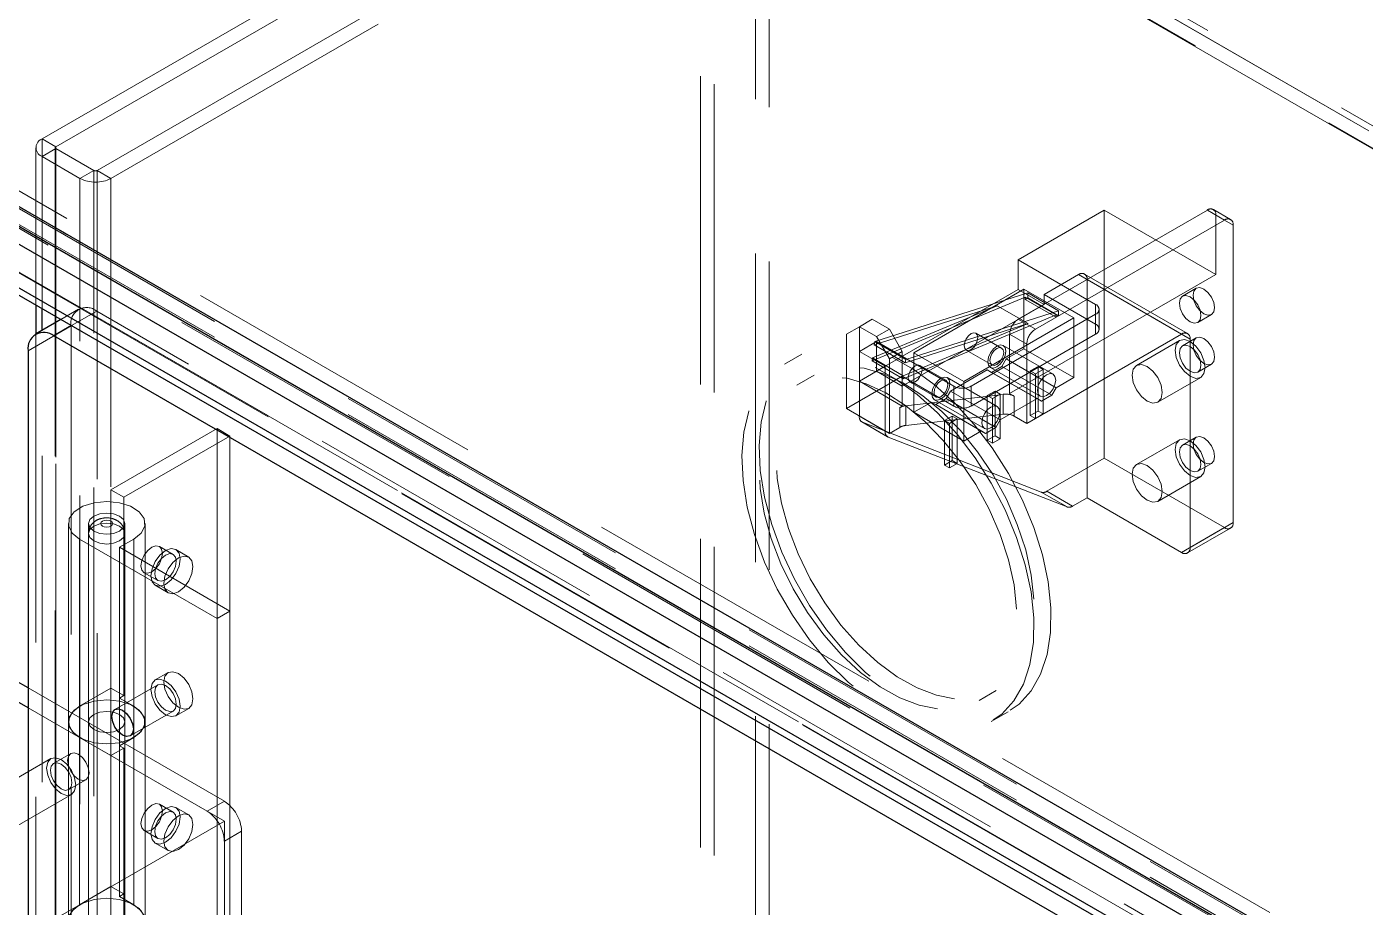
# Model space of a CAD drawing. Header units: millimetres. Extents: x 108 to 5832, y 144 to 4056.
# Drawn here: x 4490.5 to 4600.6, y 3285.4 to 3357.9 of the extents above; entities that cross this region are included whole.
import ezdxf

# ---------------------------------------------------------------- set-up
doc = ezdxf.new("R2010")
doc.units = ezdxf.units.MM
doc.header["$LTSCALE"] = 20
doc.linetypes.add('HIDDEN', pattern=[1.905, 1.27, -0.635])

msp = doc.modelspace()

# ---------------------------------------------------------------- linework, layer by layer
at = {"color": 1, "linetype": 'HIDDEN', "lineweight": 18}
for p, q in [((4116.05, 3629.24), (5279.51, 2957.59)), ((5280.59, 2957.57), (4116.77, 3629.43)), ((4116.97, 3628.71), (5281.15, 2956.65)), ((4115.83, 3628.06), (5280.01, 2955.99)), ((5279.51, 2956.28), (4116.05, 3627.93)), ((5279.56, 2956.33), (4116.23, 3627.9)), ((4054.96, 3593.97), (5218.42, 2922.32)), ((4054.96, 3592.67), (5218.42, 2921.01)), ((5218.14, 2920.85), (4054.96, 3592.34)), ((5219.69, 2923.05), (4065.28, 3589.48)), ((5219.69, 2921.75), (4065.28, 3588.17)), ((4059.34, 3586.22), (5213.75, 2919.79)), ((4059.38, 3586.12), (5213.8, 2919.7)), ((5213.9, 2919.71), (4059.48, 3586.13)), ((4059.48, 3584.83), (5213.9, 2918.4)), ((4545.9, 3379.95), (4491.73, 3348.69)), ((4545.9, 3252.25), (4545.9, 3379.95)), ((4547.03, 3379.3), (4492.86, 3348.03)), ((4547.03, 3251.59), (4547.03, 3379.3)), ((4496.26, 3346.07), (4550.42, 3377.34)), ((4497.39, 3345.42), (4551.55, 3376.69)), ((4550.42, 3377.34), (4550.42, 3249.63)), ((4551.55, 3376.69), (4551.55, 3248.98)), ((4491.2, 3347.95), (4491.2, 3334.99)), ((4491.73, 3220.98), (4491.73, 3348.69)), ((4492.86, 3348.03), (4491.73, 3348.69)), ((4492.86, 3347.87), (4491.73, 3347.22)), ((4492.81, 3347.95), (4492.81, 3220.24)), ((4492.86, 3220.33), (4492.86, 3348.03)), ((4495.97, 3346.07), (4492.86, 3347.87)), ((4492.86, 3347.87), (4492.86, 3220.16)), ((4494.84, 3345.42), (4491.73, 3347.22)), ((4491.73, 3334.69), (4491.73, 3347.22)), ((4495.97, 3346.07), (4494.84, 3345.42)), ((4494.84, 3217.71), (4494.84, 3345.42)), ((4495.97, 3218.37), (4495.97, 3346.07)), ((4496.26, 3346.07), (4497.39, 3345.42)), ((4496.26, 3346.07), (4496.26, 3218.37)), ((4497.39, 3345.42), (4497.39, 3297.9)), ((4587.62, 3342.81), (4572.06, 3333.82)), ((4579.13, 3342.8), (4572.06, 3338.72)), ((4579.13, 3342.8), (4588.32, 3337.5)), ((4579.13, 3342.8), (4579.13, 3322.39)), ((4589.03, 3341.99), (4587.62, 3342.81)), ((4589.53, 3342.04), (4588.12, 3342.85)), ((4588.32, 3342.4), (4589.74, 3341.58)), ((4588.32, 3337.5), (4588.32, 3342.4)), ((4573.47, 3333.01), (4589.03, 3341.99)), ((4589.74, 3341.58), (4589.74, 3317.08)), ((4578.42, 3335.05), (4572.06, 3338.72)), ((4572.06, 3336.27), (4572.06, 3338.72)), ((4588.32, 3337.5), (4571.35, 3327.7)), ((4577.01, 3337.5), (4574.18, 3335.86)), ((4577.01, 3337.5), (4585.49, 3332.6)), ((4585.99, 3332.65), (4577.51, 3337.55)), ((4577.72, 3319.12), (4577.72, 3337.09)), ((4586.2, 3332.19), (4577.72, 3337.09)), ((4572.63, 3335.65), (4560.03, 3330.39)), ((4560.25, 3331.99), (4572.84, 3335.99)), ((4572.06, 3336.27), (4560.39, 3329.54)), ((4563.47, 3331.07), (4572.52, 3336.29)), ((4574.18, 3335.05), (4572.06, 3336.27)), ((4572.52, 3336.29), (4576.62, 3333.93)), ((4572.52, 3336.29), (4572.52, 3331.39)), ((4572.63, 3335.46), (4572.63, 3335.65)), ((4572.63, 3335.65), (4575.17, 3334.18)), ((4572.84, 3335.58), (4572.63, 3335.46)), ((4572.84, 3335.99), (4575.38, 3334.52)), ((4572.84, 3335.99), (4572.84, 3335.58)), ((4572.84, 3335.58), (4575.38, 3334.11)), ((4574.18, 3335.05), (4574.18, 3335.86)), ((4578.42, 3333.42), (4574.18, 3335.86)), ((4586.71, 3336.38), (4585.58, 3335.72)), ((4494.72, 3334.65), (4493.26, 3333.8)), ((4496.22, 3334.5), (4494.14, 3333.3)), ((4668.76, 3234.9), (4496.22, 3334.5)), ((4560.06, 3330.65), (4570.32, 3334.94)), ((4570.32, 3334.94), (4560.2, 3331.72)), ((4574.18, 3335.05), (4562.51, 3328.31)), ((4562.8, 3330.52), (4575.38, 3334.52)), ((4572.87, 3333.47), (4570.32, 3334.94)), ((4572.63, 3335.46), (4575.17, 3333.99)), ((4575.38, 3334.52), (4575.38, 3334.11)), ((4578.42, 3333.42), (4578.42, 3335.05)), ((4578.72, 3333.01), (4578.72, 3334.64)), ((4560.04, 3333.82), (4558.98, 3333.21)), ((4558.98, 3333.21), (4560.04, 3333.82)), ((4561.45, 3333.01), (4560.04, 3333.82)), ((4575.17, 3334.18), (4562.58, 3328.92)), ((4562.6, 3329.18), (4572.87, 3333.47)), ((4572.87, 3333.47), (4562.75, 3330.25)), ((4567.57, 3328.7), (4576.62, 3333.93)), ((4568.17, 3328.31), (4578.42, 3334.23)), ((4572.06, 3333.82), (4573.47, 3333.01)), ((4575.17, 3333.99), (4575.17, 3334.18)), ((4575.38, 3334.11), (4575.17, 3333.99)), ((4576.62, 3333.93), (4576.62, 3329.03)), ((4578.42, 3334.23), (4578.42, 3332.6)), ((4586.83, 3333.56), (4587.96, 3334.21)), ((4490.57, 3331.23), (4494.1, 3333.27)), ((4491.2, 3332.62), (4491.2, 3220.24)), ((4491.73, 3219.51), (4491.73, 3332.92)), ((4494.1, 3333.27), (4494.1, 3217.33)), ((4558.98, 3333.21), (4557.92, 3332.6)), ((4557.92, 3332.6), (4558.98, 3333.21)), ((4557.92, 3332.6), (4557.92, 3326.48)), ((4558.98, 3333.21), (4560.39, 3332.4)), ((4558.98, 3333.21), (4558.98, 3328.72)), ((4560.39, 3332.4), (4561.45, 3333.01)), ((4561.45, 3330.56), (4560.39, 3332.4)), ((4561.45, 3333.01), (4562.51, 3331.17)), ((4568.17, 3326.68), (4578.42, 3332.6)), ((4570.69, 3331.45), (4568.57, 3332.68)), ((4572.77, 3331.78), (4571.35, 3332.6)), ((4571.35, 3327.7), (4571.35, 3332.6)), ((4585.49, 3332.6), (4572.77, 3325.25)), ((4586.71, 3332.29), (4585.58, 3331.64)), ((4586.2, 3315.04), (4586.2, 3332.19)), ((4560.39, 3331.99), (4558.98, 3331.17)), ((4561.1, 3329.95), (4558.98, 3331.17)), ((4560.2, 3331.72), (4560.25, 3331.99)), ((4560.2, 3331.72), (4562.75, 3330.25)), ((4560.25, 3331.99), (4562.8, 3330.52)), ((4560.39, 3331.99), (4566.76, 3328.31)), ((4560.39, 3329.54), (4560.39, 3331.99)), ((4562.51, 3331.17), (4561.45, 3330.56)), ((4562.51, 3331.17), (4562.51, 3326.68)), ((4567.77, 3331.29), (4569.89, 3330.07)), ((4574.92, 3329.3), (4570.82, 3331.67)), ((4572.52, 3331.39), (4571.07, 3330.56)), ((4572.52, 3331.39), (4576.62, 3329.03)), ((4572.77, 3325.25), (4572.77, 3331.78)), ((4585.33, 3332.07), (4581.79, 3330.03)), ((4554.25, 3330.96), (4552.83, 3330.14)), ((4560.03, 3330.39), (4560.06, 3330.65)), ((4560.03, 3330.39), (4562.58, 3328.92)), ((4560.06, 3330.65), (4562.6, 3329.18)), ((4561.45, 3330.56), (4561.45, 3324.43)), ((4562.75, 3330.25), (4562.8, 3330.52)), ((4563.47, 3331.07), (4567.57, 3328.7)), ((4563.47, 3326.17), (4563.47, 3331.07)), ((4566.1, 3328.8), (4563.97, 3330.03)), ((4571.07, 3330.56), (4570.72, 3329.94)), ((4575.17, 3328.19), (4571.07, 3330.56)), ((4586.83, 3329.47), (4587.96, 3330.13)), ((4555.25, 3329.23), (4553.83, 3328.41)), ((4558.98, 3328.72), (4561.1, 3329.95)), ((4560.39, 3329.54), (4562.51, 3328.31)), ((4561.1, 3329.95), (4561.1, 3328.31)), ((4562.51, 3329.13), (4561.1, 3328.31)), ((4562.51, 3329.13), (4566.76, 3326.68)), ((4562.58, 3328.92), (4562.6, 3329.18)), ((4570.32, 3326.65), (4566.22, 3329.02)), ((4569.51, 3329.66), (4566.47, 3327.9)), ((4573.62, 3327.29), (4569.51, 3329.66)), ((4569.87, 3329.45), (4569.51, 3329.66)), ((4569.77, 3329.85), (4573.87, 3327.48)), ((4570.72, 3329.94), (4569.87, 3329.45)), ((4573.97, 3327.09), (4569.87, 3329.45)), ((4574.82, 3327.58), (4570.72, 3329.94)), ((4573.05, 3329.58), (4573.69, 3329.94)), ((4573.05, 3325.9), (4573.05, 3329.58)), ((4573.05, 3329.58), (4573.47, 3329.33)), ((4573.47, 3329.33), (4574.11, 3329.7)), ((4573.47, 3325.66), (4573.47, 3329.33)), ((4573.69, 3329.94), (4573.69, 3326.27)), ((4573.69, 3329.94), (4574.11, 3329.7)), ((4574.11, 3329.7), (4574.11, 3326.03)), ((4576.62, 3329.03), (4575.17, 3328.19)), ((4583.54, 3327), (4587.08, 3329.04)), ((4561.1, 3328.31), (4557.92, 3326.48)), ((4562.51, 3326.68), (4558.98, 3328.72)), ((4558.98, 3328.72), (4558.98, 3325.84)), ((4561.1, 3324.61), (4561.1, 3328.31)), ((4563.17, 3328.64), (4565.3, 3327.42)), ((4566.47, 3327.9), (4566.12, 3327.29)), ((4570.57, 3325.54), (4566.47, 3327.9)), ((4566.76, 3328.31), (4566.76, 3326.68)), ((4567.57, 3323.8), (4567.57, 3328.7)), ((4568.17, 3326.68), (4568.17, 3328.31)), ((4569.51, 3327.54), (4570.15, 3327.9)), ((4570.15, 3327.9), (4570.15, 3324.23)), ((4570.15, 3327.9), (4570.57, 3327.66)), ((4575.17, 3328.19), (4574.82, 3327.58)), ((4562.3, 3326.56), (4562.51, 3326.68)), ((4562.81, 3326.71), (4570.83, 3327.64)), ((4562.81, 3326.71), (4562.81, 3325.08)), ((4564.92, 3327.01), (4563.47, 3326.17)), ((4569.02, 3324.64), (4564.92, 3327.01)), ((4565.27, 3326.8), (4564.92, 3327.01)), ((4565.17, 3327.2), (4569.27, 3324.83)), ((4566.12, 3327.29), (4565.27, 3326.8)), ((4569.37, 3324.43), (4565.27, 3326.8)), ((4570.22, 3324.92), (4566.12, 3327.29)), ((4569.51, 3323.86), (4569.51, 3327.54)), ((4569.51, 3327.54), (4569.94, 3327.29)), ((4569.94, 3327.29), (4570.57, 3327.66)), ((4569.94, 3323.62), (4569.94, 3327.29)), ((4570.57, 3327.66), (4570.57, 3323.98)), ((4573.62, 3327.29), (4570.57, 3325.54)), ((4570.83, 3326.01), (4570.83, 3327.64)), ((4571.35, 3327.7), (4571.73, 3327.48)), ((4571.73, 3327.48), (4571.73, 3325.85)), ((4573.97, 3327.09), (4573.62, 3327.29)), ((4574.82, 3327.58), (4573.97, 3327.09)), ((4557.92, 3326.48), (4561.45, 3324.43)), ((4558.98, 3325.84), (4561.1, 3324.61)), ((4562.3, 3324.92), (4562.3, 3326.56)), ((4570.83, 3326.01), (4562.81, 3325.08)), ((4563.47, 3326.17), (4567.57, 3323.8)), ((4565.98, 3325.5), (4566.61, 3325.86)), ((4566.4, 3325.25), (4567.04, 3325.62)), ((4566.61, 3325.86), (4566.61, 3322.19)), ((4566.61, 3325.86), (4567.04, 3325.62)), ((4567.04, 3325.62), (4567.04, 3321.94)), ((4572.77, 3325.25), (4571.73, 3325.85)), ((4573.69, 3326.27), (4573.05, 3325.9)), ((4573.05, 3325.9), (4573.47, 3325.66)), ((4574.11, 3326.03), (4573.47, 3325.66)), ((4573.69, 3326.27), (4574.11, 3326.03)), ((4506.12, 3324.82), (4497.39, 3319.78)), ((4506.12, 3324.82), (4507.18, 3324.21)), ((4506.12, 3309.19), (4506.12, 3324.82)), ((4559.19, 3325.38), (4561.31, 3324.15)), ((4561.35, 3324.13), (4559.23, 3325.36)), ((4573.95, 3319.59), (4559.23, 3325.36)), ((4562.3, 3324.92), (4561.45, 3324.43)), ((4565.98, 3321.82), (4565.98, 3325.5)), ((4565.98, 3325.5), (4566.4, 3325.25)), ((4566.4, 3321.58), (4566.4, 3325.25)), ((4569.02, 3324.64), (4567.57, 3323.8)), ((4569.37, 3324.43), (4569.02, 3324.64)), ((4570.22, 3324.92), (4569.37, 3324.43)), ((4570.57, 3325.54), (4570.22, 3324.92)), ((4507.18, 3324.21), (4498.45, 3319.17)), ((4507.18, 3309.8), (4507.18, 3324.21)), ((4576.07, 3318.37), (4561.35, 3324.13)), ((4570.15, 3324.23), (4569.51, 3323.86)), ((4569.51, 3323.86), (4569.94, 3323.62)), ((4570.57, 3323.98), (4569.94, 3323.62)), ((4570.15, 3324.23), (4570.57, 3323.98)), ((4585.33, 3323.91), (4581.79, 3321.87)), ((4586.71, 3324.13), (4585.58, 3323.47)), ((4579.13, 3322.39), (4574.4, 3319.66)), ((4579.13, 3322.39), (4589.03, 3316.68)), ((4566.61, 3322.19), (4565.98, 3321.82)), ((4565.98, 3321.82), (4566.4, 3321.58)), ((4567.04, 3321.94), (4566.4, 3321.58)), ((4566.61, 3322.19), (4567.04, 3321.94)), ((4586.83, 3321.31), (4587.96, 3321.96)), ((4583.54, 3318.83), (4587.08, 3320.88)), ((4497.39, 3319.78), (4498.45, 3319.17)), ((4497.39, 3319.78), (4497.39, 3303.45)), ((4498.45, 3319.17), (4498.45, 3302.84)), ((4573.95, 3319.59), (4576.07, 3318.37)), ((4576.53, 3318.44), (4574.4, 3319.66)), ((4576.53, 3318.44), (4577.72, 3319.12)), ((4577.72, 3319.12), (4585.49, 3314.63)), ((4493.89, 3317), (4493.89, 3300.67)), ((4495.54, 3317), (4495.54, 3300.67)), ((4498.54, 3300.67), (4498.54, 3317)), ((4500.19, 3300.67), (4500.19, 3317)), ((4586.2, 3315.04), (4589.74, 3317.08)), ((4494.81, 3299.39), (4494.81, 3315.72)), ((4494.81, 3315.72), (4506.12, 3309.19)), ((4495.54, 3316.19), (4495.54, 3236.17)), ((4498.1, 3315.05), (4499.26, 3315.72)), ((4498.54, 3236.17), (4498.54, 3316.19)), ((4499.26, 3315.72), (4499.26, 3299.39)), ((4589.03, 3316.68), (4585.49, 3314.63)), ((4585.99, 3314.59), (4589.53, 3316.63)), ((4498.1, 3315.05), (4507.18, 3309.8)), ((4498.1, 3298.71), (4498.1, 3315.05)), ((4502.5, 3314.47), (4501.37, 3315.13)), ((4503.79, 3314.25), (4502.73, 3314.86)), ((4500.12, 3312.96), (4501.25, 3312.31)), ((4501.03, 3311.92), (4502.09, 3311.31)), ((4506.12, 3309.19), (4507.18, 3309.8)), ((4506.12, 3309.19), (4506.12, 3227.53)), ((4507.18, 3309.8), (4507.18, 3228.15)), ((4502.09, 3304.74), (4501.03, 3304.13)), ((4501.25, 3303.74), (4497.72, 3301.7)), ((4506.72, 3294.14), (4490.57, 3303.47)), ((4497.39, 3303.45), (4494.81, 3301.96)), ((4497.39, 3303.45), (4498.45, 3302.84)), ((4498.45, 3302.84), (4498.1, 3302.63)), ((4498.1, 3302.63), (4499.26, 3301.96)), ((4568.83, 3302.43), (4570.24, 3303.25)), ((4506.72, 3292.51), (4490.57, 3301.83)), ((4505.31, 3293.32), (4490.57, 3301.83)), ((4494.81, 3301.96), (4494.81, 3285.63)), ((4498.97, 3299.53), (4502.5, 3301.57)), ((4499.26, 3285.63), (4499.26, 3301.96)), ((4502.73, 3301.18), (4503.79, 3301.79)), ((4569.83, 3300.7), (4571.24, 3301.51)), ((4493.89, 3300.67), (4493.89, 3284.34)), ((4495.54, 3300.67), (4495.54, 3284.34)), ((4498.54, 3284.34), (4498.54, 3300.67)), ((4500.19, 3284.34), (4500.19, 3300.67)), ((4497.39, 3297.9), (4494.81, 3299.39)), ((4498.1, 3298.71), (4499.26, 3299.39)), ((4494.08, 3298.08), (4492.66, 3297.26)), ((4497.39, 3297.9), (4498.45, 3298.51)), ((4498.45, 3298.51), (4498.1, 3298.71)), ((4498.1, 3298.71), (4498.1, 3286.3)), ((4498.45, 3282.18), (4498.45, 3298.51)), ((4492.44, 3297.65), (4477.16, 3288.83)), ((4497.39, 3281.57), (4497.39, 3297.9)), ((4493.91, 3295.1), (4495.33, 3295.91)), ((4478.86, 3285.89), (4494.14, 3294.71)), ((4502.5, 3293.24), (4501.37, 3293.9)), ((4503.79, 3293.02), (4502.73, 3293.63)), ((4505.31, 3293.32), (4506.72, 3294.14)), ((4490.57, 3283.18), (4506.72, 3292.51)), ((4500.12, 3291.73), (4501.25, 3291.08)), ((4506.72, 3235.35), (4506.72, 3292.51)), ((4508.14, 3291.69), (4506.72, 3290.87)), ((4508.14, 3291.69), (4508.14, 3252.49)), ((4501.03, 3290.69), (4502.09, 3290.08)), ((4506.72, 3290.87), (4506.72, 3251.68)), ((4494.81, 3285.63), (4497.39, 3287.12)), ((4497.39, 3287.12), (4498.45, 3286.51)), ((4498.1, 3286.3), (4498.45, 3286.51)), ((4498.1, 3286.3), (4499.26, 3285.63))]:
    msp.add_line(p, q, dxfattribs=at)
at = {"color": 7, "linetype": 'Continuous', "lineweight": 25}
for p, q in [((4053.47, 3595), (5217.37, 2923.09)), ((4053.47, 3593.36), (5217.37, 2921.46)), ((4300.95, 3444.82), (5213, 2918.31)), ((4491.2, 3334.99), (4491.2, 3332.62)), ((4493.26, 3333.8), (4491.19, 3332.61)), ((4665.22, 3232.86), (4492.69, 3332.46)), ((4490.57, 3331.23), (4490.57, 3215.28)), ((4490.57, 3303.47), (4488.44, 3304.69)), ((4490.57, 3301.83), (4488.44, 3303.06))]:
    msp.add_line(p, q, dxfattribs=at)
at = {"color": 8, "linetype": 'Continuous', "lineweight": 25}
for p, q in [((4300.95, 3449.03), (5217.01, 2920.2)), ((4300.95, 3445.43), (5212.62, 2919.13)), ((4491.73, 3332.92), (4491.73, 3334.69)), ((4494.14, 3333.3), (4492.69, 3332.46))]:
    msp.add_line(p, q, dxfattribs=at)
at = {"color": 1, "linetype": 'HIDDEN', "lineweight": 18, "flags": 128}
for points in [[(4587.09, 3334.13), (4587.02, 3334.56), (4586.83, 3335), (4586.54, 3335.39), (4586.2, 3335.66), (4585.86, 3335.78), (4585.58, 3335.72), (4585.39, 3335.5), (4585.32, 3335.15), (4585.39, 3334.72), (4585.58, 3334.28), (4585.86, 3333.89), (4586.2, 3333.62), (4586.54, 3333.5), (4586.83, 3333.56), (4587.02, 3333.78), (4587.09, 3334.13)], [(4588.22, 3334.78), (4588.15, 3335.21), (4587.96, 3335.65), (4587.67, 3336.04), (4587.33, 3336.31), (4586.99, 3336.43), (4586.71, 3336.38), (4586.52, 3336.15), (4586.45, 3335.8), (4586.52, 3335.37), (4586.71, 3334.93), (4586.99, 3334.54), (4587.33, 3334.27), (4587.67, 3334.15), (4587.96, 3334.21), (4588.15, 3334.43), (4588.22, 3334.78)], [(4567.6, 3331.66), (4567.65, 3331.93), (4567.77, 3332.22), (4567.95, 3332.46), (4568.17, 3332.64), (4568.39, 3332.71), (4568.57, 3332.68), (4568.69, 3332.54), (4568.74, 3332.31), (4568.69, 3332.04), (4568.57, 3331.76), (4568.39, 3331.51), (4568.17, 3331.33), (4567.95, 3331.26), (4567.77, 3331.29), (4567.65, 3331.43), (4567.6, 3331.66)], [(4588.22, 3330.7), (4588.15, 3331.13), (4587.96, 3331.57), (4587.67, 3331.96), (4587.33, 3332.23), (4586.99, 3332.35), (4586.71, 3332.29), (4586.52, 3332.07), (4586.45, 3331.72), (4586.52, 3331.29), (4586.71, 3330.85), (4586.99, 3330.46), (4587.33, 3330.19), (4587.67, 3330.07), (4587.96, 3330.13), (4588.15, 3330.35), (4588.22, 3330.7)], [(4574.75, 3310.06), (4574.53, 3312.2), (4574.05, 3314.43), (4573.34, 3316.69), (4572.4, 3318.94), (4571.25, 3321.14), (4569.92, 3323.23), (4568.44, 3325.17), (4566.84, 3326.93), (4565.15, 3328.45), (4563.41, 3329.71), (4561.65, 3330.69), (4559.92, 3331.36), (4558.25, 3331.71), (4556.68, 3331.72), (4555.23, 3331.41), (4553.94, 3330.77), (4552.85, 3329.83), (4551.96, 3328.59), (4551.3, 3327.09), (4550.89, 3325.36), (4550.73, 3323.43), (4550.82, 3321.36), (4551.17, 3319.17), (4551.77, 3316.92), (4552.6, 3314.65), (4553.64, 3312.42), (4554.88, 3310.27), (4556.29, 3308.25), (4557.84, 3306.4), (4559.49, 3304.75), (4561.21, 3303.36), (4562.96, 3302.23), (4564.71, 3301.41), (4566.41, 3300.9), (4568.04, 3300.72), (4569.56, 3300.87), (4570.93, 3301.34), (4572.12, 3302.14), (4573.12, 3303.23), (4573.89, 3304.6), (4574.43, 3306.22), (4574.72, 3308.05), (4574.75, 3310.06)], [(4569.55, 3330.33), (4569.61, 3330.69), (4569.77, 3331.06), (4570.01, 3331.39), (4570.29, 3331.62), (4570.58, 3331.72), (4570.82, 3331.67), (4570.98, 3331.49), (4571.03, 3331.19), (4570.98, 3330.83), (4570.82, 3330.46), (4570.58, 3330.13), (4570.29, 3329.9), (4570.01, 3329.81), (4569.77, 3329.85), (4569.61, 3330.04), (4569.55, 3330.33)], [(4570.86, 3331.09), (4570.81, 3331.31), (4570.69, 3331.45), (4570.51, 3331.49), (4570.29, 3331.41), (4570.08, 3331.24), (4569.89, 3330.99), (4569.77, 3330.71), (4569.73, 3330.43), (4569.77, 3330.21), (4569.89, 3330.07), (4570.08, 3330.03), (4570.29, 3330.11), (4570.51, 3330.28), (4570.69, 3330.53), (4570.81, 3330.81), (4570.86, 3331.09)], [(4587.44, 3329.84), (4587.34, 3330.44), (4587.08, 3331.06), (4586.68, 3331.6), (4586.2, 3331.99), (4585.73, 3332.15), (4585.33, 3332.07), (4585.06, 3331.76), (4584.96, 3331.27), (4585.06, 3330.67), (4585.33, 3330.05), (4585.73, 3329.51), (4586.2, 3329.13), (4586.68, 3328.96), (4587.08, 3329.04), (4587.34, 3329.35), (4587.44, 3329.84)], [(4587.09, 3330.05), (4587.02, 3330.48), (4586.83, 3330.92), (4586.54, 3331.3), (4586.2, 3331.58), (4585.86, 3331.69), (4585.58, 3331.64), (4585.39, 3331.42), (4585.32, 3331.07), (4585.39, 3330.64), (4585.58, 3330.2), (4585.86, 3329.81), (4586.2, 3329.54), (4586.54, 3329.42), (4586.83, 3329.47), (4587.02, 3329.69), (4587.09, 3330.05)], [(4573.33, 3309.25), (4573.11, 3311.38), (4572.64, 3313.61), (4571.92, 3315.87), (4570.98, 3318.13), (4569.83, 3320.32), (4568.51, 3322.41), (4567.03, 3324.36), (4565.42, 3326.11), (4563.73, 3327.63), (4561.99, 3328.9), (4560.24, 3329.87), (4558.51, 3330.54), (4556.84, 3330.89), (4555.26, 3330.91), (4553.82, 3330.59), (4552.53, 3329.96), (4551.43, 3329.01), (4550.54, 3327.77), (4549.89, 3326.27), (4549.47, 3324.54), (4549.31, 3322.62), (4549.41, 3320.54), (4549.76, 3318.35), (4550.35, 3316.1), (4551.18, 3313.84), (4552.23, 3311.61), (4553.47, 3309.46), (4554.88, 3307.43), (4556.42, 3305.58), (4558.07, 3303.94), (4559.79, 3302.54), (4561.55, 3301.42), (4563.29, 3300.59), (4565, 3300.08), (4566.63, 3299.9), (4568.14, 3300.05), (4569.51, 3300.53), (4570.71, 3301.32), (4571.7, 3302.41), (4572.48, 3303.79), (4573.01, 3305.41), (4573.3, 3307.24), (4573.33, 3309.25)], [(4563.01, 3329.01), (4563.05, 3329.28), (4563.17, 3329.56), (4563.36, 3329.81), (4563.57, 3329.99), (4563.79, 3330.06), (4563.97, 3330.03), (4564.1, 3329.88), (4564.14, 3329.66), (4564.1, 3329.38), (4563.97, 3329.1), (4563.79, 3328.85), (4563.57, 3328.68), (4563.36, 3328.6), (4563.17, 3328.64), (4563.05, 3328.78), (4563.01, 3329.01)], [(4583.9, 3327.8), (4583.81, 3328.4), (4583.54, 3329.02), (4583.14, 3329.56), (4582.67, 3329.94), (4582.19, 3330.11), (4581.79, 3330.03), (4581.52, 3329.72), (4581.43, 3329.23), (4581.52, 3328.63), (4581.79, 3328.01), (4582.19, 3327.47), (4582.67, 3327.09), (4583.14, 3326.92), (4583.54, 3327), (4583.81, 3327.31), (4583.9, 3327.8)], [(4571.92, 3309.97), (4571.71, 3311.95), (4571.25, 3314.02), (4570.57, 3316.11), (4569.66, 3318.19), (4568.56, 3320.21), (4567.29, 3322.11), (4565.88, 3323.85), (4564.37, 3325.4), (4562.78, 3326.72), (4561.16, 3327.76), (4559.54, 3328.52), (4557.97, 3328.98), (4556.47, 3329.11), (4555.09, 3328.93), (4553.85, 3328.42), (4552.79, 3327.62), (4551.93, 3326.52), (4551.29, 3325.17), (4550.89, 3323.59), (4550.73, 3321.81), (4550.82, 3319.89), (4551.15, 3317.86), (4551.72, 3315.78), (4552.52, 3313.68), (4553.53, 3311.63), (4554.71, 3309.67), (4556.06, 3307.84), (4557.52, 3306.19), (4559.08, 3304.75), (4560.69, 3303.56), (4562.31, 3302.66), (4563.91, 3302.05), (4565.45, 3301.75), (4566.9, 3301.78), (4568.21, 3302.13), (4569.36, 3302.78), (4570.33, 3303.74), (4571.08, 3304.96), (4571.6, 3306.44), (4571.89, 3308.12), (4571.92, 3309.97)], [(4573.34, 3310.79), (4573.12, 3312.77), (4572.67, 3314.83), (4571.98, 3316.93), (4571.08, 3319.01), (4569.98, 3321.02), (4568.71, 3322.92), (4567.3, 3324.67), (4565.78, 3326.22), (4564.2, 3327.53), (4562.57, 3328.58), (4560.96, 3329.34), (4559.38, 3329.79), (4557.89, 3329.93), (4556.5, 3329.74), (4555.27, 3329.24), (4554.21, 3328.43), (4553.35, 3327.34), (4552.71, 3325.99), (4552.3, 3324.4), (4552.14, 3322.63), (4552.23, 3320.71), (4552.56, 3318.68), (4553.14, 3316.59), (4553.94, 3314.5), (4554.94, 3312.45), (4556.13, 3310.48), (4557.47, 3308.65), (4558.94, 3307), (4560.49, 3305.57), (4562.1, 3304.38), (4563.73, 3303.47), (4565.33, 3302.87), (4566.87, 3302.57), (4568.31, 3302.6), (4569.62, 3302.94), (4570.78, 3303.6), (4571.74, 3304.55), (4572.49, 3305.78), (4573.02, 3307.25), (4573.3, 3308.93), (4573.34, 3310.79)], [(4564.95, 3327.68), (4565.01, 3328.04), (4565.17, 3328.41), (4565.41, 3328.74), (4565.7, 3328.97), (4565.98, 3329.06), (4566.22, 3329.02), (4566.38, 3328.83), (4566.44, 3328.54), (4566.38, 3328.18), (4566.22, 3327.8), (4565.98, 3327.48), (4565.7, 3327.25), (4565.41, 3327.15), (4565.17, 3327.2), (4565.01, 3327.38), (4564.95, 3327.68)], [(4573.65, 3327.97), (4573.71, 3328.33), (4573.87, 3328.7), (4574.11, 3329.02), (4574.39, 3329.25), (4574.68, 3329.35), (4574.92, 3329.3), (4575.08, 3329.12), (4575.14, 3328.82), (4575.08, 3328.46), (4574.92, 3328.09), (4574.68, 3327.77), (4574.39, 3327.54), (4574.11, 3327.44), (4573.87, 3327.48), (4573.71, 3327.67), (4573.65, 3327.97)], [(4566.26, 3328.43), (4566.22, 3328.66), (4566.1, 3328.8), (4565.91, 3328.84), (4565.7, 3328.76), (4565.48, 3328.59), (4565.3, 3328.34), (4565.17, 3328.06), (4565.13, 3327.78), (4565.17, 3327.56), (4565.3, 3327.42), (4565.48, 3327.38), (4565.7, 3327.45), (4565.91, 3327.63), (4566.1, 3327.88), (4566.22, 3328.16), (4566.26, 3328.43)], [(4569.05, 3325.31), (4569.11, 3325.67), (4569.27, 3326.04), (4569.51, 3326.37), (4569.8, 3326.6), (4570.08, 3326.7), (4570.32, 3326.65), (4570.48, 3326.46), (4570.54, 3326.17), (4570.48, 3325.81), (4570.32, 3325.44), (4570.08, 3325.11), (4569.8, 3324.88), (4569.51, 3324.78), (4569.27, 3324.83), (4569.11, 3325.02), (4569.05, 3325.31)], [(4587.44, 3321.68), (4587.34, 3322.28), (4587.08, 3322.9), (4586.68, 3323.44), (4586.2, 3323.82), (4585.73, 3323.98), (4585.33, 3323.91), (4585.06, 3323.6), (4584.96, 3323.11), (4585.06, 3322.5), (4585.33, 3321.89), (4585.73, 3321.34), (4586.2, 3320.96), (4586.68, 3320.8), (4587.08, 3320.88), (4587.34, 3321.18), (4587.44, 3321.68)], [(4587.09, 3321.88), (4587.02, 3322.31), (4586.83, 3322.75), (4586.54, 3323.14), (4586.2, 3323.41), (4585.86, 3323.53), (4585.58, 3323.47), (4585.39, 3323.25), (4585.32, 3322.9), (4585.39, 3322.47), (4585.58, 3322.03), (4585.86, 3321.64), (4586.2, 3321.37), (4586.54, 3321.25), (4586.83, 3321.31), (4587.02, 3321.53), (4587.09, 3321.88)], [(4588.22, 3322.53), (4588.15, 3322.96), (4587.96, 3323.41), (4587.67, 3323.79), (4587.33, 3324.07), (4586.99, 3324.18), (4586.71, 3324.13), (4586.52, 3323.91), (4586.45, 3323.55), (4586.52, 3323.13), (4586.71, 3322.68), (4586.99, 3322.3), (4587.33, 3322.02), (4587.67, 3321.91), (4587.96, 3321.96), (4588.15, 3322.18), (4588.22, 3322.53)], [(4583.9, 3319.64), (4583.81, 3320.24), (4583.54, 3320.86), (4583.14, 3321.4), (4582.67, 3321.78), (4582.19, 3321.94), (4581.79, 3321.87), (4581.52, 3321.56), (4581.43, 3321.06), (4581.52, 3320.46), (4581.79, 3319.85), (4582.19, 3319.3), (4582.67, 3318.92), (4583.14, 3318.76), (4583.54, 3318.83), (4583.81, 3319.14), (4583.9, 3319.64)], [(4494.81, 3315.72), (4494.2, 3316.22), (4493.91, 3316.8), (4493.96, 3317.41), (4494.37, 3317.97), (4495.07, 3318.43), (4496, 3318.72), (4497.04, 3318.82), (4498.08, 3318.72), (4499, 3318.43), (4499.7, 3317.97), (4500.11, 3317.41), (4500.17, 3316.8), (4499.87, 3316.22), (4499.26, 3315.72)], [(4495.97, 3317.62), (4495.65, 3317.34), (4495.54, 3317), (4495.65, 3316.67), (4495.97, 3316.39), (4496.46, 3316.2), (4497.04, 3316.14), (4497.61, 3316.2), (4498.1, 3316.39), (4498.42, 3316.67), (4498.54, 3317), (4498.42, 3317.34), (4498.1, 3317.62), (4497.61, 3317.8), (4497.04, 3317.87), (4496.46, 3317.8), (4495.97, 3317.62)], [(4498.1, 3316.8), (4498.42, 3316.52), (4498.54, 3316.19), (4498.42, 3315.86), (4498.1, 3315.58), (4497.61, 3315.39), (4497.04, 3315.32), (4496.46, 3315.39), (4495.97, 3315.58), (4495.65, 3315.86), (4495.54, 3316.19), (4495.65, 3316.52), (4495.97, 3316.8), (4496.46, 3316.99), (4497.04, 3317.05), (4497.61, 3316.99), (4498.1, 3316.8)], [(4497.39, 3316.8), (4497.23, 3316.74), (4497.04, 3316.72), (4496.84, 3316.74), (4496.68, 3316.8), (4496.57, 3316.89), (4496.54, 3317), (4496.57, 3317.11), (4496.68, 3317.21), (4496.84, 3317.27), (4497.04, 3317.29), (4497.23, 3317.27), (4497.39, 3317.21), (4497.5, 3317.11), (4497.54, 3317), (4497.5, 3316.89), (4497.39, 3316.8)], [(4501.63, 3314.55), (4501.56, 3314.91), (4501.37, 3315.13), (4501.09, 3315.18), (4500.75, 3315.06), (4500.41, 3314.79), (4500.12, 3314.4), (4499.93, 3313.96), (4499.86, 3313.53), (4499.93, 3313.18), (4500.12, 3312.96), (4500.41, 3312.91), (4500.75, 3313.02), (4501.09, 3313.3), (4501.37, 3313.68), (4501.56, 3314.12), (4501.63, 3314.55)], [(4500.68, 3312.7), (4500.77, 3313.28), (4501.03, 3313.88), (4501.42, 3314.41), (4501.88, 3314.78), (4502.34, 3314.94), (4502.73, 3314.86), (4502.99, 3314.56), (4503.08, 3314.08), (4502.99, 3313.5), (4502.73, 3312.9), (4502.34, 3312.37), (4501.88, 3312), (4501.42, 3311.84), (4501.03, 3311.92), (4500.77, 3312.22), (4500.68, 3312.7)], [(4501.88, 3314.41), (4501.54, 3314.14), (4501.25, 3313.75), (4501.06, 3313.31), (4501, 3312.88), (4501.06, 3312.53), (4501.25, 3312.31), (4501.54, 3312.25), (4501.88, 3312.37), (4502.22, 3312.64), (4502.5, 3313.03), (4502.7, 3313.47), (4502.76, 3313.9), (4502.7, 3314.25), (4502.5, 3314.47), (4502.22, 3314.53), (4501.88, 3314.41)], [(4501.74, 3312.08), (4501.83, 3312.67), (4502.09, 3313.27), (4502.48, 3313.79), (4502.94, 3314.17), (4503.4, 3314.33), (4503.79, 3314.25), (4504.05, 3313.95), (4504.14, 3313.47), (4504.05, 3312.89), (4503.79, 3312.29), (4503.4, 3311.76), (4502.94, 3311.39), (4502.48, 3311.23), (4502.09, 3311.31), (4501.83, 3311.61), (4501.74, 3312.08)], [(4504.14, 3302.57), (4504.05, 3303.16), (4503.79, 3303.76), (4503.4, 3304.28), (4502.94, 3304.66), (4502.48, 3304.81), (4502.09, 3304.74), (4501.83, 3304.44), (4501.74, 3303.96), (4501.83, 3303.38), (4502.09, 3302.78), (4502.48, 3302.25), (4502.94, 3301.88), (4503.4, 3301.72), (4503.79, 3301.79), (4504.05, 3302.09), (4504.14, 3302.57)], [(4503.08, 3301.96), (4502.99, 3302.54), (4502.73, 3303.15), (4502.34, 3303.67), (4501.88, 3304.04), (4501.42, 3304.2), (4501.03, 3304.13), (4500.77, 3303.83), (4500.68, 3303.35), (4500.77, 3302.76), (4501.03, 3302.16), (4501.42, 3301.64), (4501.88, 3301.27), (4502.34, 3301.11), (4502.73, 3301.18), (4502.99, 3301.48), (4503.08, 3301.96)], [(4501, 3303.16), (4501.06, 3303.52), (4501.25, 3303.74), (4501.54, 3303.79), (4501.88, 3303.68), (4502.22, 3303.4), (4502.5, 3303.02), (4502.7, 3302.57), (4502.76, 3302.14), (4502.7, 3301.79), (4502.5, 3301.57), (4502.22, 3301.52), (4501.88, 3301.63), (4501.54, 3301.91), (4501.25, 3302.29), (4501.06, 3302.74), (4501, 3303.16)], [(4499.26, 3299.39), (4499.87, 3299.88), (4500.17, 3300.47), (4500.11, 3301.08), (4499.7, 3301.64), (4499, 3302.1), (4498.08, 3302.39), (4497.04, 3302.49), (4496, 3302.39), (4495.07, 3302.1), (4494.37, 3301.64), (4493.96, 3301.08), (4493.91, 3300.47), (4494.2, 3299.88), (4494.81, 3299.39)], [(4499.26, 3301.96), (4499.87, 3301.46), (4500.17, 3300.88), (4500.11, 3300.27), (4499.7, 3299.71), (4499, 3299.25), (4498.08, 3298.96), (4497.04, 3298.86), (4496, 3298.96), (4495.07, 3299.25), (4494.37, 3299.71), (4493.96, 3300.27), (4493.91, 3300.88), (4494.2, 3301.46), (4494.81, 3301.96)], [(4495.97, 3301.29), (4496.46, 3301.47), (4497.04, 3301.54), (4497.61, 3301.47), (4498.1, 3301.29), (4498.42, 3301.01), (4498.54, 3300.67), (4498.42, 3300.34), (4498.1, 3300.06), (4497.61, 3299.87), (4497.04, 3299.81), (4496.46, 3299.87), (4495.97, 3300.06), (4495.65, 3300.34), (4495.54, 3300.67), (4495.65, 3301.01), (4495.97, 3301.29)], [(4498.1, 3301.29), (4497.61, 3301.47), (4497.04, 3301.54), (4496.46, 3301.47), (4495.97, 3301.29), (4495.65, 3301.01), (4495.54, 3300.67), (4495.65, 3300.34), (4495.97, 3300.06), (4496.46, 3299.87), (4497.04, 3299.81), (4497.61, 3299.87), (4498.1, 3300.06), (4498.42, 3300.34), (4498.54, 3300.67), (4498.42, 3301.01), (4498.1, 3301.29)], [(4493.82, 3297.5), (4493.89, 3297.86), (4494.08, 3298.08), (4494.36, 3298.13), (4494.7, 3298.02), (4495.04, 3297.74), (4495.33, 3297.36), (4495.52, 3296.91), (4495.59, 3296.48), (4495.52, 3296.13), (4495.33, 3295.91), (4495.04, 3295.86), (4494.7, 3295.97), (4494.36, 3296.25), (4494.08, 3296.63), (4493.89, 3297.08), (4493.82, 3297.5)], [(4493.29, 3294.79), (4493.75, 3294.63), (4494.14, 3294.71), (4494.4, 3295.01), (4494.49, 3295.48), (4494.4, 3296.07), (4494.14, 3296.67), (4493.75, 3297.2), (4493.29, 3297.57), (4492.83, 3297.73), (4492.44, 3297.65), (4492.18, 3297.35), (4492.09, 3296.87), (4492.18, 3296.29), (4492.44, 3295.69), (4492.83, 3295.16), (4493.29, 3294.79)], [(4494.17, 3295.67), (4494.1, 3296.1), (4493.91, 3296.54), (4493.63, 3296.93), (4493.29, 3297.2), (4492.95, 3297.32), (4492.66, 3297.26), (4492.47, 3297.04), (4492.4, 3296.69), (4492.47, 3296.26), (4492.66, 3295.82), (4492.95, 3295.43), (4493.29, 3295.16), (4493.63, 3295.04), (4493.91, 3295.1), (4494.1, 3295.32), (4494.17, 3295.67)], [(4501.63, 3293.32), (4501.56, 3293.68), (4501.37, 3293.9), (4501.09, 3293.95), (4500.75, 3293.83), (4500.41, 3293.56), (4500.12, 3293.17), (4499.93, 3292.73), (4499.86, 3292.3), (4499.93, 3291.95), (4500.12, 3291.73), (4500.41, 3291.68), (4500.75, 3291.79), (4501.09, 3292.07), (4501.37, 3292.45), (4501.56, 3292.89), (4501.63, 3293.32)], [(4500.68, 3291.47), (4500.77, 3292.05), (4501.03, 3292.65), (4501.42, 3293.18), (4501.88, 3293.55), (4502.34, 3293.71), (4502.73, 3293.63), (4502.99, 3293.33), (4503.08, 3292.85), (4502.99, 3292.27), (4502.73, 3291.67), (4502.34, 3291.14), (4501.88, 3290.77), (4501.42, 3290.61), (4501.03, 3290.69), (4500.77, 3290.99), (4500.68, 3291.47)], [(4501.88, 3293.18), (4501.54, 3292.91), (4501.25, 3292.52), (4501.06, 3292.08), (4501, 3291.65), (4501.06, 3291.3), (4501.25, 3291.08), (4501.54, 3291.02), (4501.88, 3291.14), (4502.22, 3291.41), (4502.5, 3291.8), (4502.7, 3292.24), (4502.76, 3292.67), (4502.7, 3293.02), (4502.5, 3293.24), (4502.22, 3293.3), (4501.88, 3293.18)], [(4501.74, 3290.85), (4501.83, 3291.44), (4502.09, 3292.04), (4502.48, 3292.56), (4502.94, 3292.94), (4503.4, 3293.1), (4503.79, 3293.02), (4504.05, 3292.72), (4504.14, 3292.24), (4504.05, 3291.66), (4503.79, 3291.06), (4503.4, 3290.53), (4502.94, 3290.16), (4502.48, 3290), (4502.09, 3290.08), (4501.83, 3290.38), (4501.74, 3290.85)], [(4494.81, 3283.06), (4494.2, 3283.55), (4493.91, 3284.14), (4493.96, 3284.75), (4494.37, 3285.31), (4495.07, 3285.76), (4496, 3286.06), (4497.04, 3286.16), (4498.08, 3286.06), (4499, 3285.76), (4499.7, 3285.31), (4500.11, 3284.75), (4500.17, 3284.14), (4499.87, 3283.55), (4499.26, 3283.06)], [(4494.81, 3285.63), (4494.2, 3285.13), (4493.91, 3284.55), (4493.96, 3283.94), (4494.37, 3283.38), (4495.07, 3282.92), (4496, 3282.63), (4497.04, 3282.52), (4498.08, 3282.63), (4499, 3282.92), (4499.7, 3283.38), (4500.11, 3283.94), (4500.17, 3284.55), (4499.87, 3285.13), (4499.26, 3285.63)]]:
    msp.add_lwpolyline(points, dxfattribs=at)
at = {"color": 7, "linetype": 'Continuous', "lineweight": 25, "flags": 128}
msp.add_lwpolyline([(4497.46, 3301.12), (4497.53, 3301.48), (4497.72, 3301.7), (4498.01, 3301.75), (4498.34, 3301.63), (4498.68, 3301.36), (4498.97, 3300.97), (4499.16, 3300.53), (4499.23, 3300.1), (4499.16, 3299.75), (4498.97, 3299.53), (4498.68, 3299.48), (4498.34, 3299.59), (4498.01, 3299.87), (4497.72, 3300.25), (4497.53, 3300.69), (4497.46, 3301.12)], dxfattribs=at)
at = {"color": 1, "linetype": 'HIDDEN', "lineweight": 18}
for centre, radius, start, end in [((4492.01, 3347.95), 0.786, 110.78, 249.2167), ((4492.89, 3347.95), 0.0873, 110.8229, 249.1919), ((4496.12, 3347.88), 2.77, 242.612, 297.3869), ((4496.12, 3346.35), 0.308, 242.6243, 297.3708), ((4587.89, 3342.47), 0.437, 350.7883, 129.198), ((4589.31, 3341.65), 0.437, 350.7883, 129.198), ((4577.29, 3337.16), 0.437, 350.7887, 129.2094), ((4495.39, 3333.48), 1.31, 50.795, 189.2157), ((4578.27, 3334.64), 0.437, 290.7756, 69.2185), ((4572.89, 3332.53), 1.54, 122.6093, 177.3917), ((4578.27, 3333.01), 0.437, 290.7756, 69.2185), ((4574.3, 3331.71), 1.54, 122.6093, 177.3917), ((4585.77, 3332.26), 0.437, 350.7887, 129.2094), ((4567.46, 3329.68), 1.54, 242.6089, 297.394), ((4562.94, 3325.38), 1.34, 95.6703, 118.6645), ((4567.46, 3328.04), 1.54, 242.6089, 297.394), ((4571.03, 3326.14), 1.52, 62.4958, 97.6726), ((4559.45, 3325.78), 0.477, 173.1108, 242.4286), ((4571.03, 3324.5), 1.52, 62.4958, 97.6726), ((4561.57, 3324.55), 0.477, 173.1108, 242.4286), ((4562.94, 3323.75), 1.34, 95.6703, 118.6645), ((4574.1, 3320.1), 0.535, 253.4376, 304.3949), ((4576.22, 3318.88), 0.535, 253.4376, 304.3949), ((4589.31, 3317.01), 0.437, 230.8038, 9.2188), ((4585.77, 3314.97), 0.437, 230.8038, 9.2188), ((4505.07, 3291.55), 3.07, 2.6037, 57.3983), ((4503.65, 3290.73), 3.07, 2.6037, 57.3983)]:
    msp.add_arc(centre, radius, start, end, dxfattribs=at)
at = {"color": 7, "linetype": 'Continuous', "lineweight": 25}
msp.add_arc((4491.86, 3331.44), 1.31, 50.795, 189.2157, dxfattribs=at)
at = {"color": 1, "linetype": 'HIDDEN', "lineweight": 18}
msp.add_open_spline([(4498.52, 3316.19), (4498.53, 3316.23), (4498.55, 3316.4), (4498.43, 3316.71), (4498.2, 3317.05), (4497.86, 3317.29), (4497.43, 3317.46), (4496.88, 3317.5), (4496.34, 3317.37), (4495.9, 3317.09), (4495.64, 3316.72), (4495.52, 3316.4), (4495.55, 3316.22), (4495.55, 3316.19)], degree=3, knots=[0, 0, 0, 0, 0.02339, 0.122647, 0.212674, 0.303772, 0.406715, 0.528267, 0.666086, 0.77695, 0.877786, 0.976473, 1, 1, 1, 1], dxfattribs=at)

doc.saveas('drawing.dxf')
